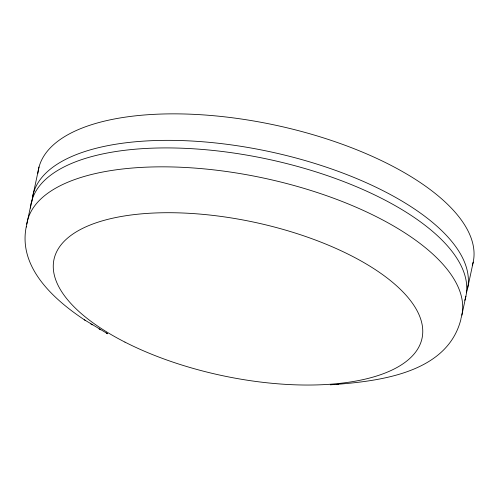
<?xml version="1.0" encoding="UTF-8"?>
<svg xmlns="http://www.w3.org/2000/svg" width="499" height="499" viewBox="0 0 499 499"><rect width="100%" height="100%" fill="white"/><g stroke="black" fill="none" stroke-linecap="round" stroke-linejoin="round"><path stroke-width="0.75" d="M26.322 226.34C17.708 267.714 54.647 300.267 85.653 320.626M26.778 224.182L31.73 201.047M32.46 197.685L39.034 166.984M461.843 315.137L465.898 296.213M467.519 288.647L473.202 262.15M460.926 319.248C447.116 374.15 377.082 381.517 330.257 384.823M336.9 384.486L338.678 384.405M84.212 319.709L107.672 333.769L106.256 332.97M99.076 328.941L100.586 329.789M90.837 323.951L92.203 324.824M26.441 227.039A222.261 92.521 12.1 0 1 262.087 177.744A222.261 92.521 12.1 0 1 460.933 318.612M37.868 173.34A222.261 92.521 12.1 0 1 274.288 124.937A222.261 92.521 12.1 0 1 472.291 265.624M32.073 201.272A222.261 92.521 12.1 0 1 267.763 151.253A222.261 92.521 12.1 0 1 466.39 292.807M30.501 208.12A222.261 92.521 12.1 0 1 266.99 159A222.261 92.521 12.1 0 1 464.769 300.373M124.95 342.114A188.198 78.343 12.1 0 0 421.081 341.803A188.198 78.343 12.1 0 0 168.007 212.711A188.198 78.343 12.1 0 0 124.95 342.114"/></g></svg>
